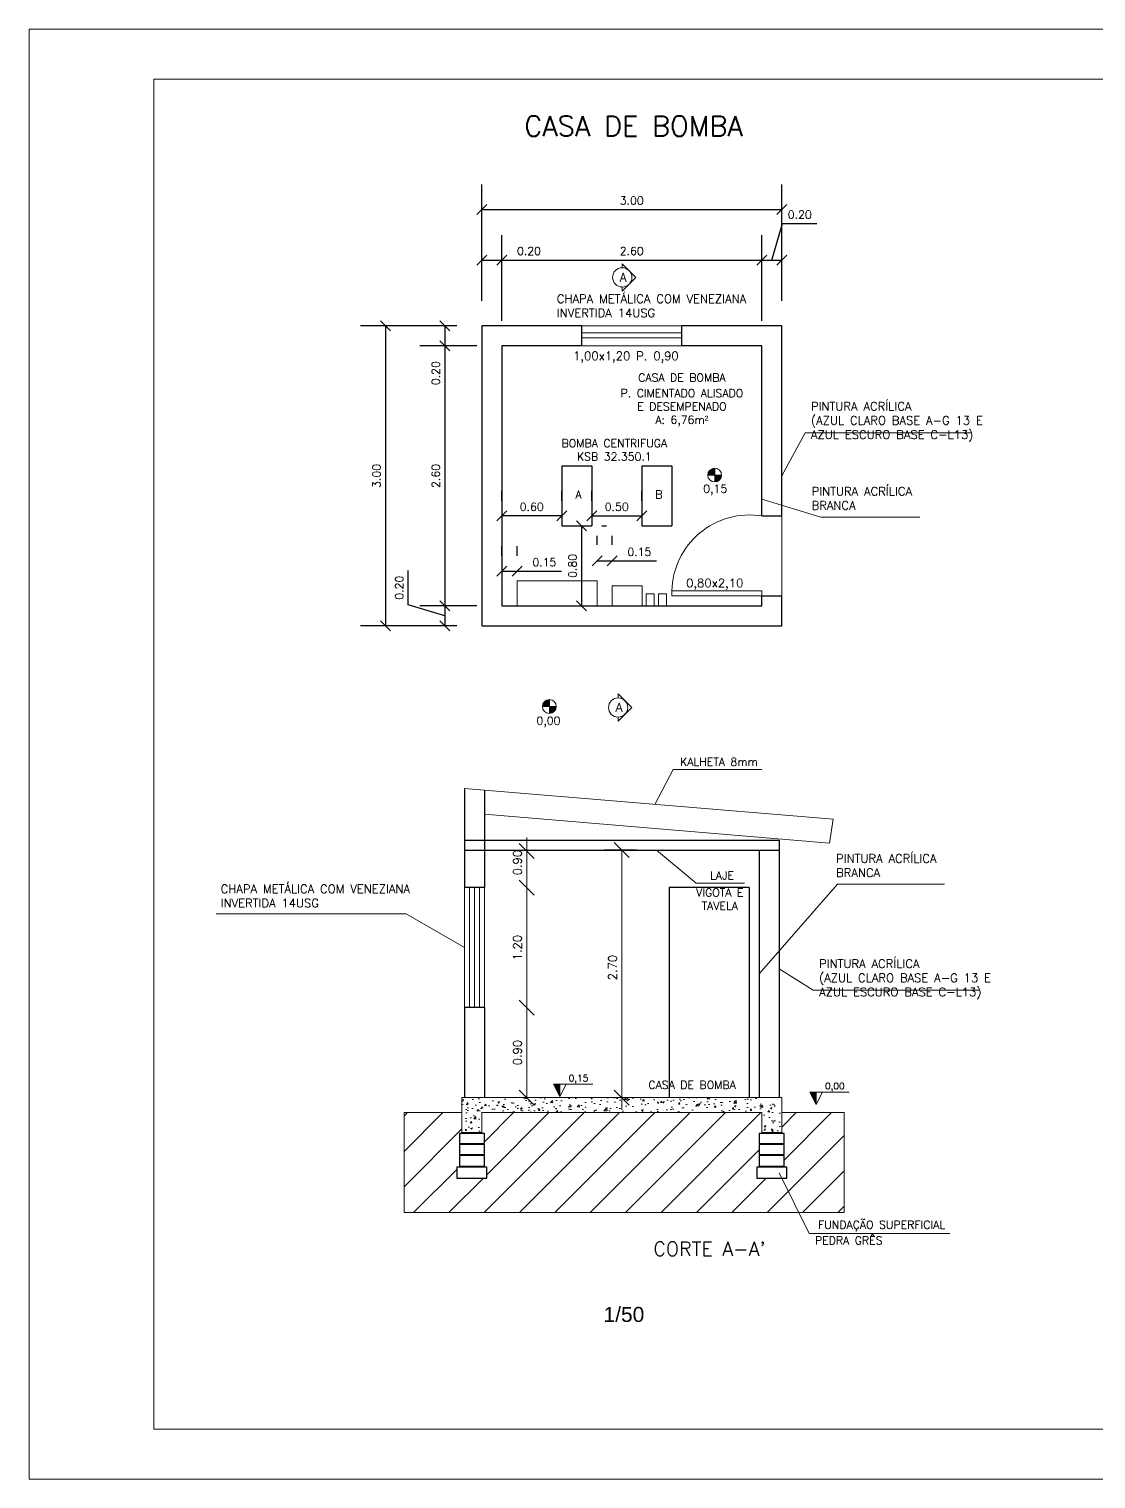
# Model space of a CAD drawing. Extents: x -3017.7 to -2976.7, y -3270.7 to -3256.2.
# Drawn here: x -3017.69 to -3007.02, y -3270.75 to -3256.25 of the extents above; entities that cross this region are included whole.
import ezdxf

# ---------------------------------------------------------------- set-up
doc = ezdxf.new("R2010")
doc.units = 0
doc.header["$MEASUREMENT"] = 0
doc.layers.get('0').update_dxf_attribs({"linetype": 'CONTINUOUS', "lineweight": 5})
doc.layers.get('DEFPOINTS').update_dxf_attribs({"linetype": 'CONTINUOUS', "lineweight": 0})
doc.layers.add('CONTRAPISO', color=4, linetype='CONTINUOUS')
for name, color, linetype, lineweight in [('COTAS', 7, 'CONTINUOUS', 0), ('DESCRIÇAO', 2, 'CONTINUOUS', 0), ('JANELA', 2, 'CONTINUOUS', 9), ('PAREDE', 4, 'CONTINUOUS', 30), ('PRANCHA', 7, 'CONTINUOUS', 0), ('VIGAS', 1, 'CONTINUOUS', 15)]:
    doc.layers.add(name, color=color, linetype=linetype, lineweight=lineweight)
doc.styles.get("Standard").update_dxf_attribs({"font": 'romans.shx'})
doc.dimstyles.get("Standard").update_dxf_attribs({"dimscale": 0, "dimtxt": 0.08, "dimasz": 0.5, "dimexe": 0.25, "dimexo": 0.25, "dimgap": 0.05, "dimtad": 1, "dimzin": 0, "dimdsep": 46, "dimtxsty": 'Standard', "dimblk1": 'OBLIQUE', "dimblk2": 'OBLIQUE', "dimsah": 1, "dimcen": 0.2, "dimadec": 0, "dimazin": 0, "dimtfac": 1, "dimtmove": 0, "dimatfit": 3, "dimldrblk": 'OBLIQUE', "dimfxl": 1, "dimtolj": 1, "dimtzin": 0, "dimarcsym": 0})

# ---------------------------------------------------------------- blocks, each defined once
blk = doc.blocks.new('_Oblique')
at = {"color": 0, "linetype": 'ByBlock', "lineweight": -2}
blk.add_line((-0.5, -0.5), (0.5, 0.5), dxfattribs=at)
blk = doc.blocks.new('*D60')
at = {"layer": 'COTAS', "color": 0, "lineweight": -2, "transparency": 16777216}
for p, q in [((-3013.162, -3258.966), (-3013.162, -3258.307)), ((-3012.962, -3259.166), (-3012.962, -3258.307)), ((-3013.162, -3258.557), (-3012.962, -3258.557)), ((-3012.962, -3258.557), (-3012.518, -3258.557))]:
    blk.add_line(p, q, dxfattribs=at)
at = {"layer": 'DEFPOINTS', "color": 0, "transparency": 16777216}
for p in [(-3012.962, -3258.557), (-3013.162, -3259.216), (-3012.962, -3259.416)]:
    blk.add_point(p, dxfattribs=at)
at = {"layer": 'COTAS', "color": 0, "lineweight": -2, "transparency": 16777216, "xscale": 0.1, "yscale": 0.1, "zscale": 0.1, "rotation": 180}
blk.add_blockref('_Oblique', (-3013.162, -3258.557), dxfattribs=at)
at = {"layer": 'COTAS', "color": 0, "lineweight": -2, "transparency": 16777216, "xscale": 0.1, "yscale": 0.1, "zscale": 0.1}
blk.add_blockref('_Oblique', (-3012.962, -3258.557), dxfattribs=at)
at = {"layer": 'COTAS', "color": 0, "transparency": 16777216, "insert": (-3012.69, -3258.467), "char_height": 0.08, "attachment_point": 5}
blk.add_mtext('\\A1;0.20', dxfattribs=at)
blk = doc.blocks.new('*D61')
at = {"layer": 'COTAS', "color": 0, "lineweight": -2, "transparency": 16777216}
for p, q in [((-3012.962, -3259.166), (-3012.962, -3258.307)), ((-3010.362, -3259.166), (-3010.362, -3258.307)), ((-3012.962, -3258.557), (-3010.362, -3258.557))]:
    blk.add_line(p, q, dxfattribs=at)
at = {"layer": 'DEFPOINTS', "color": 0, "transparency": 16777216}
for p in [(-3010.362, -3258.557), (-3012.962, -3259.416), (-3010.362, -3259.416)]:
    blk.add_point(p, dxfattribs=at)
at = {"layer": 'COTAS', "color": 0, "lineweight": -2, "transparency": 16777216, "xscale": 0.1, "yscale": 0.1, "zscale": 0.1, "rotation": 180}
blk.add_blockref('_Oblique', (-3012.962, -3258.557), dxfattribs=at)
at = {"layer": 'COTAS', "color": 0, "lineweight": -2, "transparency": 16777216, "xscale": 0.1, "yscale": 0.1, "zscale": 0.1}
blk.add_blockref('_Oblique', (-3010.362, -3258.557), dxfattribs=at)
at = {"layer": 'COTAS', "color": 0, "transparency": 16777216, "insert": (-3011.662, -3258.467), "char_height": 0.08, "attachment_point": 5}
blk.add_mtext('\\A1;2.60', dxfattribs=at)
blk = doc.blocks.new('*D62')
at = {"layer": 'COTAS', "color": 0, "lineweight": -2, "transparency": 16777216}
for p, q in [((-3010.262, -3258.557), (-3010.153, -3258.192)), ((-3010.153, -3258.192), (-3009.809, -3258.192)), ((-3010.362, -3259.166), (-3010.362, -3258.307)), ((-3010.162, -3258.966), (-3010.162, -3258.307)), ((-3010.362, -3258.557), (-3010.162, -3258.557))]:
    blk.add_line(p, q, dxfattribs=at)
at = {"layer": 'DEFPOINTS', "color": 0, "transparency": 16777216}
for p in [(-3010.162, -3258.557), (-3010.162, -3259.216), (-3010.362, -3259.416)]:
    blk.add_point(p, dxfattribs=at)
at = {"layer": 'COTAS', "color": 0, "lineweight": -2, "transparency": 16777216, "xscale": 0.1, "yscale": 0.1, "zscale": 0.1, "rotation": 180}
blk.add_blockref('_Oblique', (-3010.362, -3258.557), dxfattribs=at)
at = {"layer": 'COTAS', "color": 0, "lineweight": -2, "transparency": 16777216, "xscale": 0.1, "yscale": 0.1, "zscale": 0.1}
blk.add_blockref('_Oblique', (-3010.162, -3258.557), dxfattribs=at)
at = {"layer": 'COTAS', "color": 0, "transparency": 16777216, "insert": (-3009.981, -3258.102), "char_height": 0.08, "attachment_point": 5}
blk.add_mtext('\\A1;0.20', dxfattribs=at)
blk = doc.blocks.new('*D63')
at = {"layer": 'COTAS', "color": 0, "lineweight": -2, "transparency": 16777216}
for p, q in [((-3013.162, -3258.966), (-3013.162, -3257.802)), ((-3010.162, -3258.966), (-3010.162, -3257.802)), ((-3013.162, -3258.052), (-3010.162, -3258.052))]:
    blk.add_line(p, q, dxfattribs=at)
at = {"layer": 'DEFPOINTS', "color": 0, "transparency": 16777216}
for p in [(-3010.162, -3258.052), (-3013.162, -3259.216), (-3010.162, -3259.216)]:
    blk.add_point(p, dxfattribs=at)
at = {"layer": 'COTAS', "color": 0, "lineweight": -2, "transparency": 16777216, "xscale": 0.1, "yscale": 0.1, "zscale": 0.1, "rotation": 180}
blk.add_blockref('_Oblique', (-3013.162, -3258.052), dxfattribs=at)
at = {"layer": 'COTAS', "color": 0, "lineweight": -2, "transparency": 16777216, "xscale": 0.1, "yscale": 0.1, "zscale": 0.1}
blk.add_blockref('_Oblique', (-3010.162, -3258.052), dxfattribs=at)
at = {"layer": 'COTAS', "color": 0, "transparency": 16777216, "insert": (-3011.662, -3257.962), "char_height": 0.08, "attachment_point": 5}
blk.add_mtext('\\A1;3.00', dxfattribs=at)
blk = doc.blocks.new('*D64')
at = {"layer": 'COTAS', "color": 0, "lineweight": -2, "transparency": 16777216}
for p, q in [((-3013.412, -3259.216), (-3013.782, -3259.216)), ((-3013.532, -3259.216), (-3013.532, -3259.416)), ((-3013.212, -3259.416), (-3013.782, -3259.416)), ((-3013.532, -3259.416), (-3013.532, -3259.859))]:
    blk.add_line(p, q, dxfattribs=at)
at = {"layer": 'DEFPOINTS', "color": 0, "transparency": 16777216}
for p in [(-3013.162, -3259.216), (-3013.532, -3259.416), (-3012.962, -3259.416)]:
    blk.add_point(p, dxfattribs=at)
at = {"layer": 'COTAS', "color": 0, "lineweight": -2, "transparency": 16777216, "xscale": 0.1, "yscale": 0.1, "zscale": 0.1}
for p, rotation in [((-3013.532, -3259.216), 90), ((-3013.532, -3259.416), 270)]:
    blk.add_blockref('_Oblique', p, dxfattribs=dict(at, rotation=rotation))
at = {"layer": 'COTAS', "color": 0, "transparency": 16777216, "insert": (-3013.622, -3259.688), "char_height": 0.08, "attachment_point": 5, "rotation": 90}
blk.add_mtext('\\A1;0.20', dxfattribs=at)
blk = doc.blocks.new('*D65')
at = {"layer": 'COTAS', "color": 0, "lineweight": -2, "transparency": 16777216}
for p, q in [((-3013.212, -3259.416), (-3013.782, -3259.416)), ((-3013.532, -3259.416), (-3013.532, -3262.016)), ((-3013.212, -3262.016), (-3013.782, -3262.016))]:
    blk.add_line(p, q, dxfattribs=at)
at = {"layer": 'DEFPOINTS', "color": 0, "transparency": 16777216}
for p in [(-3012.962, -3259.416), (-3013.532, -3262.016), (-3012.962, -3262.016)]:
    blk.add_point(p, dxfattribs=at)
at = {"layer": 'COTAS', "color": 0, "lineweight": -2, "transparency": 16777216, "xscale": 0.1, "yscale": 0.1, "zscale": 0.1}
for p, rotation in [((-3013.532, -3259.416), 90), ((-3013.532, -3262.016), 270)]:
    blk.add_blockref('_Oblique', p, dxfattribs=dict(at, rotation=rotation))
at = {"layer": 'COTAS', "color": 0, "transparency": 16777216, "insert": (-3013.622, -3260.716), "char_height": 0.08, "attachment_point": 5, "rotation": 90}
blk.add_mtext('\\A1;2.60', dxfattribs=at)
blk = doc.blocks.new('*D66')
at = {"layer": 'COTAS', "color": 0, "lineweight": -2, "transparency": 16777216}
for p, q in [((-3013.897, -3262.006), (-3013.897, -3261.662)), ((-3013.532, -3262.116), (-3013.897, -3262.006)), ((-3013.212, -3262.016), (-3013.782, -3262.016)), ((-3013.532, -3262.016), (-3013.532, -3262.216)), ((-3013.412, -3262.216), (-3013.782, -3262.216))]:
    blk.add_line(p, q, dxfattribs=at)
at = {"layer": 'DEFPOINTS', "color": 0, "transparency": 16777216}
for p in [(-3012.962, -3262.016), (-3013.532, -3262.216), (-3013.162, -3262.216)]:
    blk.add_point(p, dxfattribs=at)
at = {"layer": 'COTAS', "color": 0, "lineweight": -2, "transparency": 16777216, "xscale": 0.1, "yscale": 0.1, "zscale": 0.1}
for p, rotation in [((-3013.532, -3262.016), 90), ((-3013.532, -3262.216), 270)]:
    blk.add_blockref('_Oblique', p, dxfattribs=dict(at, rotation=rotation))
at = {"layer": 'COTAS', "color": 0, "transparency": 16777216, "insert": (-3013.987, -3261.834), "char_height": 0.08, "attachment_point": 5, "rotation": 90}
blk.add_mtext('\\A1;0.20', dxfattribs=at)
blk = doc.blocks.new('*D67')
at = {"layer": 'COTAS', "color": 0, "lineweight": -2, "transparency": 16777216}
for p, q in [((-3013.412, -3259.216), (-3014.374, -3259.216)), ((-3014.124, -3259.216), (-3014.124, -3262.216)), ((-3013.412, -3262.216), (-3014.374, -3262.216))]:
    blk.add_line(p, q, dxfattribs=at)
at = {"layer": 'DEFPOINTS', "color": 0, "transparency": 16777216}
for p in [(-3013.162, -3259.216), (-3014.124, -3262.216), (-3013.162, -3262.216)]:
    blk.add_point(p, dxfattribs=at)
at = {"layer": 'COTAS', "color": 0, "lineweight": -2, "transparency": 16777216, "xscale": 0.1, "yscale": 0.1, "zscale": 0.1}
for p, rotation in [((-3014.124, -3259.216), 90), ((-3014.124, -3262.216), 270)]:
    blk.add_blockref('_Oblique', p, dxfattribs=dict(at, rotation=rotation))
at = {"layer": 'COTAS', "color": 0, "transparency": 16777216, "insert": (-3014.214, -3260.716), "char_height": 0.08, "attachment_point": 5, "rotation": 90}
blk.add_mtext('\\A1;3.00', dxfattribs=at)
blk = doc.blocks.new('*D69')
at = {"layer": 'COTAS', "color": 0, "lineweight": -2, "transparency": 16777216}
for p, q in [((-3012.962, -3260.966), (-3012.962, -3260.865)), ((-3012.362, -3260.966), (-3012.362, -3260.865)), ((-3012.362, -3261.115), (-3012.962, -3261.115))]:
    blk.add_line(p, q, dxfattribs=at)
at = {"layer": 'DEFPOINTS', "color": 0, "transparency": 16777216}
for p in [(-3012.962, -3261.115), (-3012.962, -3261.216), (-3012.362, -3261.216)]:
    blk.add_point(p, dxfattribs=at)
at = {"layer": 'COTAS', "color": 0, "lineweight": -2, "transparency": 16777216, "xscale": 0.1, "yscale": 0.1, "zscale": 0.1}
for p, rotation in [((-3012.962, -3261.115), 179.9999999999565), ((-3012.362, -3261.115), 359.9999999999565)]:
    blk.add_blockref('_Oblique', p, dxfattribs=dict(at, rotation=rotation))
at = {"layer": 'COTAS', "color": 0, "transparency": 16777216, "insert": (-3012.662, -3261.025), "char_height": 0.08, "attachment_point": 5}
blk.add_mtext('\\A1;0.60', dxfattribs=at)
blk = doc.blocks.new('*D70')
at = {"layer": 'COTAS', "color": 0, "lineweight": -2, "transparency": 16777216}
for p, q in [((-3012.062, -3260.966), (-3012.062, -3260.865)), ((-3011.562, -3260.966), (-3011.562, -3260.865)), ((-3012.062, -3261.115), (-3011.562, -3261.115))]:
    blk.add_line(p, q, dxfattribs=at)
at = {"layer": 'DEFPOINTS', "color": 0, "transparency": 16777216}
for p in [(-3011.562, -3261.115), (-3012.062, -3261.216), (-3011.562, -3261.216)]:
    blk.add_point(p, dxfattribs=at)
at = {"layer": 'COTAS', "color": 0, "lineweight": -2, "transparency": 16777216, "xscale": 0.1, "yscale": 0.1, "zscale": 0.1, "rotation": 180}
blk.add_blockref('_Oblique', (-3012.062, -3261.115), dxfattribs=at)
at = {"layer": 'COTAS', "color": 0, "lineweight": -2, "transparency": 16777216, "xscale": 0.1, "yscale": 0.1, "zscale": 0.1}
blk.add_blockref('_Oblique', (-3011.562, -3261.115), dxfattribs=at)
at = {"layer": 'COTAS', "color": 0, "transparency": 16777216, "insert": (-3011.812, -3261.025), "char_height": 0.08, "attachment_point": 5}
blk.add_mtext('\\A1;0.50', dxfattribs=at)
blk = doc.blocks.new('*D74')
at = {"layer": 'COTAS', "color": 0, "lineweight": -2, "transparency": 16777216}
for p, q in [((-3012.962, -3261.516), (-3012.962, -3261.419)), ((-3012.807, -3261.516), (-3012.807, -3261.419)), ((-3012.962, -3261.669), (-3012.807, -3261.669)), ((-3012.807, -3261.669), (-3012.364, -3261.669))]:
    blk.add_line(p, q, dxfattribs=at)
at = {"layer": 'DEFPOINTS', "color": 0, "transparency": 16777216}
for p in [(-3012.962, -3261.766), (-3012.807, -3261.669), (-3012.807, -3261.766)]:
    blk.add_point(p, dxfattribs=at)
at = {"layer": 'COTAS', "color": 0, "lineweight": -2, "transparency": 16777216, "xscale": 0.1, "yscale": 0.1, "zscale": 0.1, "rotation": 180}
blk.add_blockref('_Oblique', (-3012.962, -3261.669), dxfattribs=at)
at = {"layer": 'COTAS', "color": 0, "lineweight": -2, "transparency": 16777216, "xscale": 0.1, "yscale": 0.1, "zscale": 0.1}
blk.add_blockref('_Oblique', (-3012.807, -3261.669), dxfattribs=at)
at = {"layer": 'COTAS', "color": 0, "transparency": 16777216, "insert": (-3012.536, -3261.579), "char_height": 0.08, "attachment_point": 5}
blk.add_mtext('\\A1;0.15', dxfattribs=at)
blk = doc.blocks.new('*D75')
at = {"layer": 'COTAS', "color": 0, "lineweight": -2, "transparency": 16777216}
for p, q in [((-3012.164, -3261.216), (-3012.164, -3262.016)), ((-3011.962, -3261.216), (-3011.914, -3261.216)), ((-3011.962, -3262.016), (-3011.914, -3262.016))]:
    blk.add_line(p, q, dxfattribs=at)
at = {"layer": 'DEFPOINTS', "color": 0, "transparency": 16777216}
for p in [(-3012.212, -3261.216), (-3012.212, -3262.016), (-3012.164, -3262.016)]:
    blk.add_point(p, dxfattribs=at)
at = {"layer": 'COTAS', "color": 0, "lineweight": -2, "transparency": 16777216, "xscale": 0.1, "yscale": 0.1, "zscale": 0.1}
for p, rotation in [((-3012.164, -3261.216), 90), ((-3012.164, -3262.016), 270)]:
    blk.add_blockref('_Oblique', p, dxfattribs=dict(at, rotation=rotation))
at = {"layer": 'COTAS', "color": 0, "transparency": 16777216, "insert": (-3012.254, -3261.616), "char_height": 0.08, "attachment_point": 5, "rotation": 90}
blk.add_mtext('\\A1;0.80', dxfattribs=at)
blk = doc.blocks.new('*D76')
at = {"layer": 'COTAS', "color": 0, "lineweight": -2, "transparency": 16777216}
for p, q in [((-3012.007, -3261.406), (-3012.007, -3261.316)), ((-3011.857, -3261.406), (-3011.857, -3261.316)), ((-3012.007, -3261.566), (-3011.857, -3261.566)), ((-3011.857, -3261.566), (-3011.414, -3261.566))]:
    blk.add_line(p, q, dxfattribs=at)
at = {"layer": 'DEFPOINTS', "color": 0, "transparency": 16777216}
for p in [(-3011.857, -3261.566), (-3012.007, -3261.656), (-3011.857, -3261.656)]:
    blk.add_point(p, dxfattribs=at)
at = {"layer": 'COTAS', "color": 0, "lineweight": -2, "transparency": 16777216, "xscale": 0.1, "yscale": 0.1, "zscale": 0.1, "rotation": 180}
blk.add_blockref('_Oblique', (-3012.007, -3261.566), dxfattribs=at)
at = {"layer": 'COTAS', "color": 0, "lineweight": -2, "transparency": 16777216, "xscale": 0.1, "yscale": 0.1, "zscale": 0.1}
blk.add_blockref('_Oblique', (-3011.857, -3261.566), dxfattribs=at)
at = {"layer": 'COTAS', "color": 0, "transparency": 16777216, "insert": (-3011.586, -3261.476), "char_height": 0.08, "attachment_point": 5}
blk.add_mtext('\\A1;0.15', dxfattribs=at)

msp = doc.modelspace()

# ---------------------------------------------------------------- hatches: boundary and pattern name
for points in [[(-3012.382, -3266.798), (-3012.444, -3266.798), (-3012.382, -3266.923)], [(-3009.818, -3266.877), (-3009.881, -3266.877), (-3009.818, -3267.002)]]:
    msp.add_hatch(color=256).paths.add_polyline_path(points)
at = {"layer": 'COTAS'}
h = msp.add_hatch(color=256, dxfattribs=at)
h.paths.add_polyline_path([(-3010.901, -3260.707), (-3010.832, -3260.707), (-3010.832, -3260.638, 0.414214)])
h.paths.add_polyline_path([(-3010.762, -3260.707), (-3010.832, -3260.707), (-3010.832, -3260.776, 0.414214)])
h = msp.add_hatch(color=256, dxfattribs=at)
h.paths.add_polyline_path([(-3010.832, -3260.638, 0.414214), (-3010.901, -3260.707), (-3010.832, -3260.707)])
h.paths.add_polyline_path([(-3010.762, -3260.707), (-3010.832, -3260.707), (-3010.832, -3260.776, 0.414214)])
h = msp.add_hatch(color=256, dxfattribs=at)
h.paths.add_polyline_path([(-3012.555, -3263.022), (-3012.486, -3263.022), (-3012.486, -3262.953, 0.414214)])
h.paths.add_polyline_path([(-3012.417, -3263.022), (-3012.486, -3263.022), (-3012.486, -3263.092, 0.414214)])
h = msp.add_hatch(color=256, dxfattribs=at)
h.paths.add_polyline_path([(-3012.486, -3262.953, 0.414214), (-3012.555, -3263.022), (-3012.486, -3263.022)])
h.paths.add_polyline_path([(-3012.417, -3263.022), (-3012.486, -3263.022), (-3012.486, -3263.092, 0.414214)])
h = msp.add_hatch(dxfattribs=at)
h.set_pattern_fill('AR-CONC', scale=0.025, style=0)
h.set_pattern_definition([(50, (-3655.4457, -3561.7882), (0.179315046, -0.015688034), [0.01875, -0.20625]), (355, (-3655.4457, -3561.7882), (-0.034687833, 0.188048033), [0.015, -0.165]), (100.4514, (-3655.43076, -3561.78951), (0.144627345, 0.172359886), [0.015935047, -0.17528553]), (46.1842, (-3655.4457, -3561.7382), (0.26681026, -0.041379754), [0.028125, -0.309375]), (96.6356, (-3655.42347, -3561.74165), (0.23366568, 0.24352947), [0.02390257, -0.26292825]), (351.1842, (-3655.4457, -3561.7382), (0.23366549, 0.24352965), [0.0225, -0.2475]), (21, (-3655.4207, -3561.7507), (0.149226763, -0.100654723), [0.01875, -0.20625]), (326, (-3655.4207, -3561.7507), (0.060828833, 0.18128751), [0.015, -0.165]), (71.4514, (-3655.40827, -3561.7591), (0.210055657, 0.080632624), [0.015935048, -0.17528553]), (37.5, (-3655.445704, -3561.788206), (0.003039964, 0.0832234635), [0, -0.163, 0, -0.1675, 0, -0.165625]), (7.5, (-3655.4457, -3561.78821), (0.065767384, 0.098602928), [0, -0.0955, 0, -0.15925, 0, -0.063125]), (327.5, (-3655.501454, -3561.788206), (0.133455609, -0.005638718), [0, -0.0625, 0, -0.195, 0, -0.25875]), (317.5, (-3655.52645, -3561.7882), (0.145796542, 0.025026246), [0, -0.08125, 0, -0.1295, 0, -0.18375])])
h.paths.add_polyline_path([(-3010.161, -3266.933), (-3013.361, -3266.933), (-3013.361, -3267.283), (-3013.161, -3267.283), (-3013.161, -3267.083), (-3010.361, -3267.083), (-3010.361, -3267.283), (-3010.161, -3267.283)])
h = msp.add_hatch(dxfattribs=at)
h.set_pattern_fill('ANSI31', scale=2, style=0)
h.set_pattern_definition([(45, (-3655.4457, -3561.7882), (-0.176776695, 0.176776695), [])])
h.paths.add_polyline_path([(-3009.537, -3267.083), (-3010.161, -3267.083), (-3010.161, -3267.283), (-3010.361, -3267.283), (-3010.361, -3267.083), (-3013.161, -3267.083), (-3013.161, -3267.283), (-3013.361, -3267.283), (-3013.361, -3267.083), (-3013.939, -3267.083), (-3013.939, -3268.083), (-3009.537, -3268.083)])
h.paths.add_polyline_path([(-3013.136, -3267.391), (-3013.386, -3267.391), (-3013.386, -3267.291), (-3013.136, -3267.291)], flags=16)
h.paths.add_polyline_path([(-3013.136, -3267.401), (-3013.136, -3267.501), (-3013.386, -3267.501), (-3013.386, -3267.401)], flags=16)
h.paths.add_polyline_path([(-3013.111, -3267.629), (-3013.111, -3267.738), (-3013.411, -3267.738), (-3013.411, -3267.629)], flags=16)
h.paths.add_polyline_path([(-3013.136, -3267.511), (-3013.136, -3267.611), (-3013.136, -3267.619), (-3013.386, -3267.619), (-3013.386, -3267.519), (-3013.386, -3267.511)], flags=16)
h.paths.add_polyline_path([(-3010.411, -3267.629), (-3010.111, -3267.629), (-3010.111, -3267.738), (-3010.411, -3267.738)], flags=16)
h.paths.add_polyline_path([(-3010.386, -3267.291), (-3010.136, -3267.291), (-3010.136, -3267.391), (-3010.386, -3267.391)], flags=16)
h.paths.add_polyline_path([(-3010.386, -3267.401), (-3010.136, -3267.401), (-3010.136, -3267.501), (-3010.386, -3267.501)], flags=16)
h.paths.add_polyline_path([(-3010.386, -3267.511), (-3010.136, -3267.511), (-3010.136, -3267.611), (-3010.136, -3267.619), (-3010.386, -3267.619), (-3010.386, -3267.519)], flags=16)

# ---------------------------------------------------------------- linework, layer by layer
for p, q in [((-3013.336, -3263.842), (-3009.648, -3264.149)), ((-3013.136, -3264.099), (-3009.685, -3264.387)), ((-3012.444, -3266.798), (-3012.319, -3266.798)), ((-3012.444, -3266.798), (-3012.382, -3266.923)), ((-3012.382, -3266.798), (-3012.382, -3266.923)), ((-3012.382, -3266.923), (-3012.319, -3266.798)), ((-3012.319, -3266.798), (-3012.051, -3266.798)), ((-3009.881, -3266.877), (-3009.755, -3266.877)), ((-3009.881, -3266.877), (-3009.818, -3267.002)), ((-3009.818, -3266.877), (-3009.818, -3267.002)), ((-3009.818, -3267.002), (-3009.755, -3266.877)), ((-3009.755, -3266.877), (-3009.488, -3266.877))]:
    msp.add_line(p, q)
at = {"layer": 'CONTRAPISO', "color": 2}
for p, q in [((-3013.136, -3267.291), (-3013.386, -3267.291)), ((-3013.386, -3267.291), (-3013.386, -3267.391)), ((-3013.386, -3267.391), (-3013.136, -3267.391)), ((-3013.386, -3267.401), (-3013.386, -3267.501)), ((-3013.136, -3267.401), (-3013.386, -3267.401)), ((-3013.136, -3267.391), (-3013.136, -3267.291)), ((-3013.136, -3267.501), (-3013.136, -3267.401)), ((-3010.136, -3267.291), (-3010.386, -3267.291)), ((-3010.386, -3267.291), (-3010.386, -3267.391)), ((-3010.386, -3267.391), (-3010.136, -3267.391)), ((-3010.386, -3267.401), (-3010.386, -3267.501)), ((-3010.136, -3267.401), (-3010.386, -3267.401)), ((-3010.136, -3267.391), (-3010.136, -3267.291)), ((-3010.136, -3267.501), (-3010.136, -3267.401)), ((-3013.386, -3267.501), (-3013.136, -3267.501)), ((-3013.386, -3267.511), (-3013.386, -3267.611)), ((-3013.136, -3267.511), (-3013.386, -3267.511)), ((-3013.386, -3267.519), (-3013.386, -3267.619)), ((-3013.136, -3267.611), (-3013.136, -3267.511)), ((-3013.136, -3267.619), (-3013.136, -3267.519)), ((-3010.386, -3267.501), (-3010.136, -3267.501)), ((-3010.386, -3267.511), (-3010.386, -3267.611)), ((-3010.136, -3267.511), (-3010.386, -3267.511)), ((-3010.386, -3267.519), (-3010.386, -3267.619)), ((-3010.136, -3267.611), (-3010.136, -3267.511)), ((-3010.136, -3267.619), (-3010.136, -3267.519)), ((-3013.111, -3267.629), (-3013.411, -3267.629)), ((-3013.411, -3267.629), (-3013.411, -3267.738)), ((-3013.386, -3267.619), (-3013.136, -3267.619)), ((-3013.111, -3267.738), (-3013.111, -3267.629)), ((-3010.111, -3267.629), (-3010.411, -3267.629)), ((-3010.411, -3267.629), (-3010.411, -3267.738)), ((-3010.386, -3267.619), (-3010.136, -3267.619)), ((-3010.111, -3267.738), (-3010.111, -3267.629)), ((-3013.411, -3267.738), (-3013.111, -3267.738)), ((-3010.411, -3267.738), (-3010.111, -3267.738))]:
    msp.add_line(p, q, dxfattribs=at)
at = {"layer": 'COTAS', "color": 7}
for p, q in [((-3010.162, -3260.716), (-3009.928, -3260.285)), ((-3009.928, -3260.285), (-3008.27, -3260.285)), ((-3010.362, -3260.949), (-3009.771, -3261.127)), ((-3008.779, -3261.127), (-3009.771, -3261.127)), ((-3009.685, -3264.387), (-3009.648, -3264.149)), ((-3009.604, -3264.799), (-3010.386, -3265.696)), ((-3008.534, -3264.799), (-3009.604, -3264.799)), ((-3015.818, -3265.094), (-3013.92, -3265.094)), ((-3013.92, -3265.094), (-3013.336, -3265.433)), ((-3010.186, -3265.646), (-3009.846, -3265.859)), ((-3009.846, -3265.859), (-3008.188, -3265.859))]:
    msp.add_line(p, q, dxfattribs=at)
at = {"layer": 'COTAS'}
for p, q in [((-3010.901, -3260.707), (-3010.762, -3260.707)), ((-3010.832, -3260.638), (-3010.832, -3260.776)), ((-3012.555, -3263.022), (-3012.417, -3263.022)), ((-3012.486, -3262.953), (-3012.486, -3263.092)), ((-3011.249, -3263.653), (-3011.432, -3264.001)), ((-3010.362, -3263.653), (-3011.249, -3263.653)), ((-3012.712, -3264.833), (-3012.712, -3264.333)), ((-3011.936, -3264.456), (-3011.611, -3264.456)), ((-3011.761, -3267.056), (-3011.761, -3264.456)), ((-3011.019, -3264.788), (-3011.415, -3264.458)), ((-3010.534, -3264.788), (-3011.019, -3264.788)), ((-3012.712, -3266.033), (-3012.712, -3264.833)), ((-3012.712, -3266.933), (-3012.712, -3266.033)), ((-3012.887, -3266.933), (-3012.862, -3266.933)), ((-3011.936, -3266.933), (-3011.611, -3266.933)), ((-3009.888, -3268.293), (-3010.186, -3267.684)), ((-3008.479, -3268.293), (-3009.888, -3268.293))]:
    msp.add_line(p, q, dxfattribs=at)
for points in [[(-3011.757, -3258.827), (-3011.757, -3258.867), (-3011.621, -3258.73), (-3011.757, -3258.594), (-3011.757, -3258.634, -1)], [(-3011.798, -3263.128), (-3011.798, -3263.168), (-3011.662, -3263.032), (-3011.798, -3262.895), (-3011.798, -3262.935, -1)]]:
    msp.add_lwpolyline(points, format="xyb", close=True, dxfattribs=at)
at = {"layer": 'COTAS', "color": 3}
for points in [[(-3012.807, -3261.766), (-3012.007, -3261.766), (-3012.007, -3262.016), (-3012.807, -3262.016)], [(-3011.857, -3261.816), (-3011.557, -3261.816), (-3011.557, -3262.016), (-3011.857, -3262.016)], [(-3011.516, -3261.896), (-3011.436, -3261.896), (-3011.436, -3262.016), (-3011.516, -3262.016)], [(-3011.395, -3261.896), (-3011.315, -3261.896), (-3011.315, -3262.016), (-3011.395, -3262.016)]]:
    msp.add_lwpolyline(points, close=True, dxfattribs=at)
at = {"layer": 'COTAS'}
for centre in [(-3010.832, -3260.707), (-3012.486, -3263.022)]:
    msp.add_circle(centre, 0.0691, dxfattribs=at)
for centre in [(-3011.757, -3258.73), (-3011.798, -3263.032)]:
    msp.add_arc(centre, 0.0964, 90, 270, dxfattribs=at)
at = {"layer": 'JANELA'}
for p, q in [((-3012.162, -3259.416), (-3012.162, -3259.216)), ((-3012.162, -3259.216), (-3011.162, -3259.216)), ((-3012.162, -3259.284), (-3011.162, -3259.284)), ((-3012.162, -3259.334), (-3011.162, -3259.334)), ((-3011.162, -3259.416), (-3012.162, -3259.416)), ((-3010.162, -3261.916), (-3010.162, -3261.016)), ((-3011.262, -3261.866), (-3010.362, -3261.866)), ((-3011.262, -3261.916), (-3011.262, -3261.866)), ((-3010.362, -3261.916), (-3011.262, -3261.916)), ((-3010.362, -3261.866), (-3010.362, -3261.916)), ((-3013.136, -3264.833), (-3013.336, -3264.833)), ((-3013.336, -3264.833), (-3013.336, -3266.033)), ((-3013.286, -3264.833), (-3013.286, -3266.033)), ((-3013.236, -3264.833), (-3013.236, -3266.033)), ((-3013.186, -3264.833), (-3013.186, -3266.033)), ((-3013.136, -3264.833), (-3013.136, -3266.033)), ((-3013.361, -3267.083), (-3013.939, -3267.083)), ((-3013.939, -3267.083), (-3013.939, -3268.083)), ((-3009.537, -3267.083), (-3010.161, -3267.083)), ((-3009.537, -3267.083), (-3009.537, -3268.083)), ((-3013.939, -3268.083), (-3009.537, -3268.083))]:
    msp.add_line(p, q, dxfattribs=at)
msp.add_arc((-3010.484, -3261.883), 0.777, 80.9806, 178.7177, dxfattribs=at)
at = {"layer": 'PAREDE'}
for p, q in [((-3013.162, -3259.216), (-3013.162, -3262.216)), ((-3012.162, -3259.216), (-3013.162, -3259.216)), ((-3012.162, -3259.416), (-3012.162, -3259.216)), ((-3010.162, -3259.216), (-3011.162, -3259.216)), ((-3011.162, -3259.416), (-3011.162, -3259.216)), ((-3010.162, -3261.116), (-3010.162, -3259.216)), ((-3012.962, -3259.416), (-3012.962, -3262.016)), ((-3012.162, -3259.416), (-3012.962, -3259.416)), ((-3010.362, -3259.416), (-3011.162, -3259.416)), ((-3010.362, -3261.116), (-3010.362, -3259.416)), ((-3012.362, -3260.616), (-3012.362, -3261.216)), ((-3012.362, -3260.616), (-3012.062, -3260.616)), ((-3012.062, -3260.616), (-3012.062, -3261.216)), ((-3011.562, -3260.616), (-3011.562, -3261.216)), ((-3011.562, -3260.616), (-3011.262, -3260.616)), ((-3011.262, -3260.616), (-3011.262, -3261.216)), ((-3010.362, -3261.116), (-3010.162, -3261.116)), ((-3012.362, -3261.216), (-3012.062, -3261.216)), ((-3011.562, -3261.216), (-3011.262, -3261.216)), ((-3010.362, -3262.016), (-3010.362, -3261.916)), ((-3010.362, -3261.916), (-3010.162, -3261.916)), ((-3010.162, -3262.216), (-3010.162, -3261.916)), ((-3012.962, -3262.016), (-3010.362, -3262.016)), ((-3013.162, -3262.216), (-3010.162, -3262.216)), ((-3013.336, -3263.842), (-3013.336, -3264.833)), ((-3013.136, -3263.859), (-3013.136, -3264.833)), ((-3013.336, -3264.358), (-3010.186, -3264.358)), ((-3010.186, -3264.358), (-3010.186, -3266.933)), ((-3013.336, -3264.458), (-3010.186, -3264.458)), ((-3010.386, -3264.458), (-3010.386, -3266.933)), ((-3013.336, -3264.808), (-3013.336, -3264.833)), ((-3013.136, -3264.833), (-3013.336, -3264.833)), ((-3011.286, -3264.833), (-3011.286, -3266.933)), ((-3010.486, -3264.833), (-3011.286, -3264.833)), ((-3010.486, -3264.833), (-3010.486, -3266.933)), ((-3013.136, -3266.033), (-3013.336, -3266.033)), ((-3013.336, -3266.033), (-3013.336, -3266.933)), ((-3013.336, -3266.033), (-3013.336, -3266.908)), ((-3013.136, -3266.033), (-3013.136, -3266.933))]:
    msp.add_line(p, q, dxfattribs=at)
at = {"layer": 'PRANCHA'}
for p, q in [((-3017.691, -3270.747), (-3017.691, -3256.247)), ((-2994.448, -3256.247), (-3017.691, -3256.247)), ((-2985.677, -3270.747), (-3017.691, -3270.747))]:
    msp.add_line(p, q, dxfattribs=at)
at = {"layer": 'PRANCHA', "color": 5}
for p, q in [((-3016.441, -3270.247), (-3016.441, -3256.747)), ((-2994.448, -3256.747), (-3016.441, -3256.747)), ((-2985.677, -3270.247), (-3016.441, -3270.247))]:
    msp.add_line(p, q, dxfattribs=at)
at = {"layer": 'VIGAS'}
for p, q in [((-3010.161, -3266.933), (-3013.361, -3266.933)), ((-3013.361, -3267.283), (-3013.361, -3266.933)), ((-3010.161, -3267.283), (-3010.161, -3266.933)), ((-3013.161, -3267.083), (-3010.361, -3267.083)), ((-3013.161, -3267.283), (-3013.161, -3267.083)), ((-3010.361, -3267.283), (-3010.361, -3267.083)), ((-3013.161, -3267.283), (-3013.361, -3267.283)), ((-3010.161, -3267.283), (-3010.361, -3267.283))]:
    msp.add_line(p, q, dxfattribs=at)

# ---------------------------------------------------------------- block references
at = {"layer": 'COTAS', "xscale": 0.1500000000000909, "yscale": 0.1500000000000909, "zscale": 0.1500000000000909}
for p, rotation in [((-3011.761, -3264.456), 90), ((-3012.712, -3264.465), 90), ((-3012.712, -3264.833), 90), ((-3012.712, -3264.833), 270), ((-3012.712, -3266.033), 90), ((-3012.712, -3266.033), 270), ((-3012.712, -3266.933), 270), ((-3011.761, -3266.933), 270)]:
    msp.add_blockref('_Oblique', p, dxfattribs=dict(at, rotation=rotation))

# ---------------------------------------------------------------- texts
at = {"char_height": 0.065, "width": 2.5715, "attachment_point": 1}
for s, insert in [('0,15', (-3012.292, -3266.705)), ('0,00', (-3009.728, -3266.784))]:
    msp.add_mtext(s, dxfattribs=dict(at, insert=insert))
at = {"layer": 'COTAS'}
msp.add_text('0,00', height=0.08, dxfattribs=at).set_placement((-3012.615, -3263.204))
at = {"layer": 'COTAS', "attachment_point": 5}
for s, insert, char_height in [('CASA DE BOMBA', (-3011.644, -3257.217), 0.2), ('CASA DE BOMBA', (-3011.16, -3259.733), 0.08), ('P. CIMENTADO ALISADO \\PE DESEMPENADO', (-3011.16, -3259.955), 0.08), ('A: 6,76m{\\fArial|b0|i0|c0|p34;²}', (-3011.16, -3260.166), 0.08), ('BOMBA CENTRIFUGA\\PKSB 32.350.1', (-3011.836, -3260.456), 0.08), ('A', (-3012.194, -3260.901), 0.08), ('B', (-3011.391, -3260.901), 0.08), ('0,15', (-3010.827, -3260.856), 0.08), ('KALHETA 8mm', (-3010.789, -3263.575), 0.08), ('LAJE', (-3010.759, -3264.711), 0.08), ('VIGOTA E\\PTAVELA', (-3010.781, -3264.949), 0.08), ('CASA DE BOMBA', (-3011.058, -3266.806), 0.08), ('FUNDAÇÃO SUPERFICIAL', (-3009.162, -3268.216), 0.08), ('PEDRA GRÊS', (-3009.491, -3268.361), 0.08), ("CORTE A-A'", (-3010.885, -3268.445), 0.14)]:
    msp.add_mtext(s, dxfattribs=dict(at, insert=insert, char_height=char_height))
at = {"layer": 'COTAS', "char_height": 0.09, "width": 1.5429, "attachment_point": 1}
for insert in [(-3011.783, -3258.684), (-3011.824, -3262.985)]:
    msp.add_mtext('A', dxfattribs=dict(at, insert=insert))
at = {"layer": 'COTAS', "char_height": 0.085, "attachment_point": 5, "rotation": 90}
for s, insert in [('0.90', (-3012.805, -3264.583)), ('\\A1;1.20', (-3012.805, -3265.433)), ('2.70', (-3011.854, -3265.633)), ('\\A1;0.90', (-3012.805, -3266.483))]:
    msp.add_mtext(s, dxfattribs=dict(at, insert=insert))
at = {"layer": 'DESCRIÇAO', "char_height": 0.085, "width": 2.1208, "attachment_point": 1}
for s, insert in [('CHAPA METÁLICA COM VENEZIANA INVERTIDA 14USG', (-3012.411, -3258.902)), ('1,00x1,20 P. 0,90', (-3012.248, -3259.473)), ('PINTURA ACRÍLICA \\P(AZUL CLARO BASE A-G 13 E\\PAZUL ESCURO BASE C-L13)', (-3009.869, -3259.977)), ('PINTURA ACRÍLICA \\PBRANCA', (-3009.863, -3260.827)), ('0,80x2,10', (-3011.117, -3261.744)), ('PINTURA ACRÍLICA \\PBRANCA', (-3009.618, -3264.499)), ('CHAPA METÁLICA COM VENEZIANA INVERTIDA 14USG', (-3015.774, -3264.803)), ('PINTURA ACRÍLICA \\P(AZUL CLARO BASE A-G 13 E\\PAZUL ESCURO BASE C-L13)', (-3009.788, -3265.551))]:
    msp.add_mtext(s, dxfattribs=dict(at, insert=insert))
at = {"layer": 'PRANCHA', "insert": (-3011.944, -3269.026), "char_height": 0.15, "width": 3.5, "attachment_point": 1}
msp.add_mtext('{\\fArial|b0|i0|c0|p34;1/50}', dxfattribs=at)

# ---------------------------------------------------------------- dimensions: what is measured, and where the dimension line sits
at = {"layer": 'COTAS'}
for base, p1, p2, override, picture, middle in [((-3010.162, -3258.052), (-3013.162, -3259.216), (-3010.162, -3259.216), {"dimscale": 1, "dimasz": 0.1}, '*D63', (-3011.662, -3257.962)), ((-3010.162, -3258.557), (-3010.362, -3259.416), (-3010.162, -3259.216), {"dimscale": 1, "dimasz": 0.1, "dimtmove": 1}, '*D62', (-3010.103, -3258.102)), ((-3012.962, -3258.557), (-3013.162, -3259.216), (-3012.962, -3259.416), {"dimscale": 1, "dimasz": 0.1}, '*D60', (-3012.69, -3258.467)), ((-3010.362, -3258.557), (-3012.962, -3259.416), (-3010.362, -3259.416), {"dimscale": 1, "dimasz": 0.1, "dimtmove": 1}, '*D61', (-3011.662, -3258.467)), ((-3012.8075, -3261.6688), (-3012.9621, -3261.7656), (-3012.8075, -3261.7656), {"dimscale": 1, "dimasz": 0.1}, '*D74', (-3012.5355, -3261.5788))]:
    dim = msp.add_linear_dim(base=base, p1=p1, p2=p2, dimstyle='Standard', override=override, dxfattribs=at)
    dim.commit()
    dim.dimension.update_dxf_attribs({"geometry": picture, "text_midpoint": middle})
for p1, p2, distance, picture, middle in [((-3013.162, -3259.216), (-3013.162, -3262.216), -0.962, '*D67', (-3014.214, -3260.716)), ((-3012.362, -3261.216), (-3012.962, -3261.216), -0.1, '*D69', (-3012.662, -3261.025)), ((-3012.062, -3261.216), (-3011.562, -3261.216), 0.1, '*D70', (-3011.812, -3261.025))]:
    dim = msp.add_aligned_dim(p1=p1, p2=p2, distance=distance, dimstyle='Standard', override={"dimscale": 1, "dimasz": 0.1}, dxfattribs=at)
    dim.commit()
    dim.dimension.update_dxf_attribs({"geometry": picture, "text_midpoint": middle})
for base, p1, p2, override, picture, middle in [((-3013.532, -3259.416), (-3013.162, -3259.216), (-3012.962, -3259.416), {"dimscale": 1, "dimasz": 0.1}, '*D64', (-3013.622, -3259.688)), ((-3013.532, -3262.016), (-3012.962, -3259.416), (-3012.962, -3262.016), {"dimscale": 1, "dimasz": 0.1, "dimtmove": 1}, '*D65', (-3013.622, -3260.716)), ((-3012.164, -3262.016), (-3012.212, -3261.216), (-3012.212, -3262.016), {"dimscale": 1, "dimasz": 0.1}, '*D75', (-3012.254, -3261.616)), ((-3013.532, -3262.216), (-3012.962, -3262.016), (-3013.162, -3262.216), {"dimscale": 1, "dimasz": 0.1, "dimtmove": 1}, '*D66', (-3013.987, -3261.956))]:
    dim = msp.add_linear_dim(base=base, p1=p1, p2=p2, angle=90, dimstyle='Standard', override=override, dxfattribs=at)
    dim.commit()
    dim.dimension.update_dxf_attribs({"geometry": picture, "text_midpoint": middle})
dim = msp.add_linear_dim(base=(-3011.857, -3261.566), p1=(-3012.007, -3261.656), p2=(-3011.857, -3261.656), dimstyle='Standard', override={"dimscale": 1, "dimasz": 0.1}, dxfattribs=at)
dim.commit()
dim.dimension.update_dxf_attribs({"geometry": '*D76', "text_midpoint": (-3011.586, -3261.566), "dimtype": 160})

doc.saveas('drawing.dxf')
